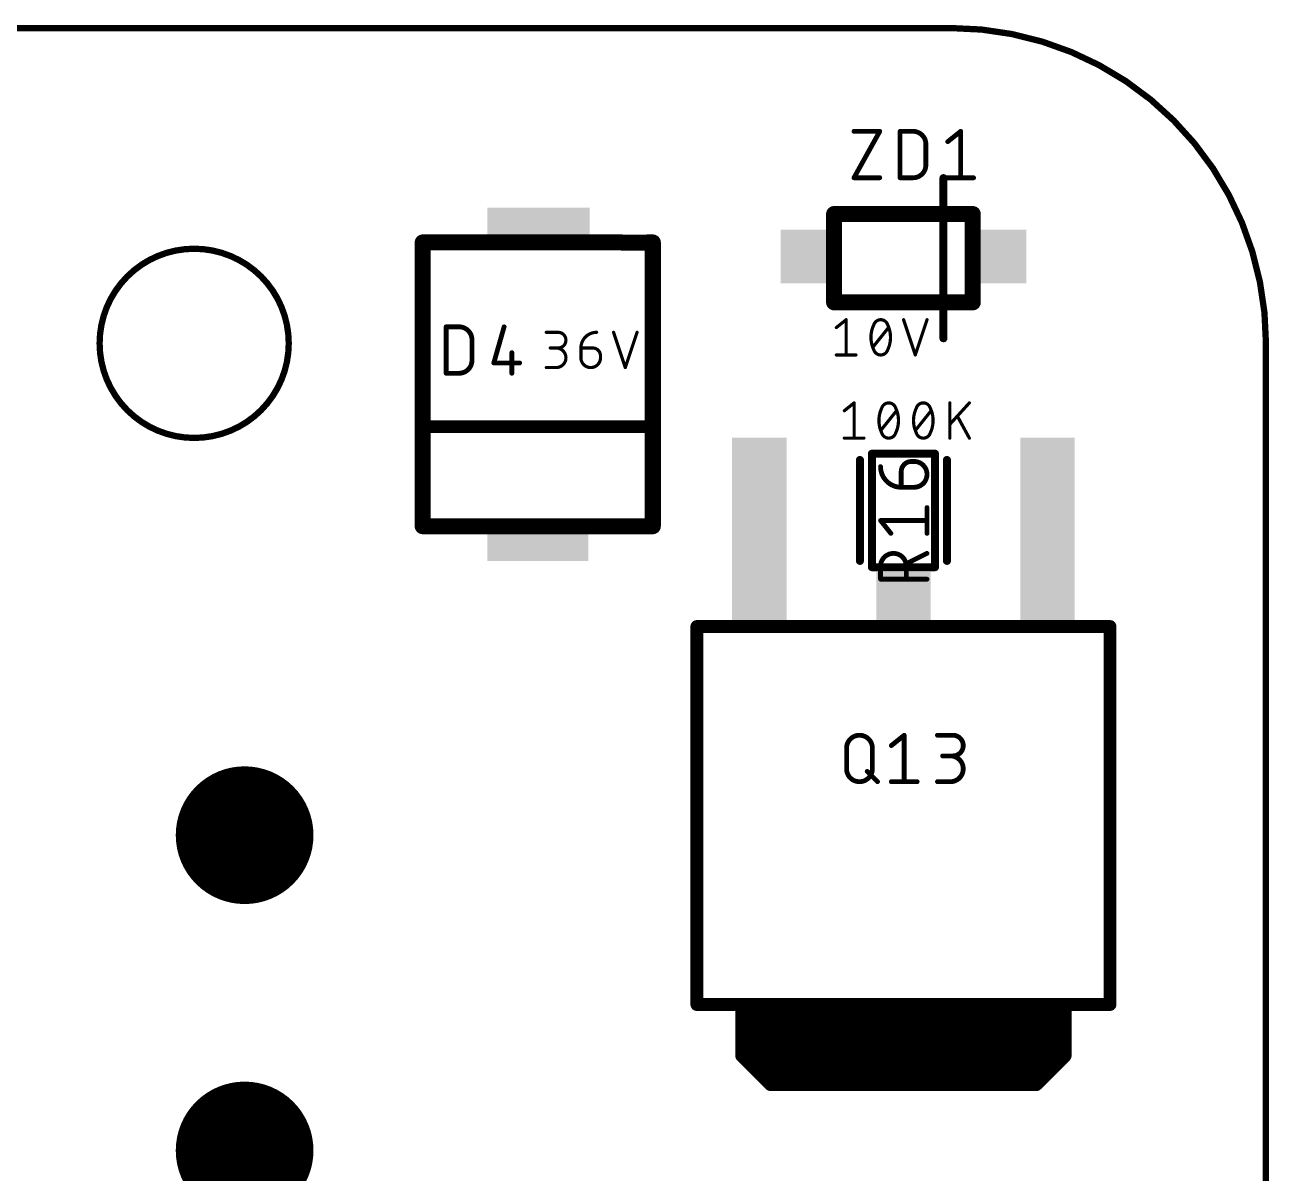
# Model space of a CAD drawing. Extents: x -0.1 to 70.1, y -0.1 to 54.
# Drawn here: x 50.31 to 70.05, y 35.84 to 54.05 of the extents above; entities that cross this region are included whole.
import ezdxf

# ---------------------------------------------------------------- set-up
doc = ezdxf.new("R2010")
doc.units = 0
for name, color, linetype in [('17', 110, 'CONTINUOUS'), ('20', 31, 'CONTINUOUS'), ('21', 253, 'CONTINUOUS'), ('25', 253, 'CONTINUOUS'), ('27', 253, 'CONTINUOUS'), ('51', 253, 'CONTINUOUS')]:
    doc.layers.add(name, color=color, linetype=linetype)

# ---------------------------------------------------------------- blocks, each defined once
blk = doc.blocks.new('RECT')
blk.add_solid([(-0.5, -0.5), (0.5, -0.5), (-0.5, 0.5), (0.5, 0.5)])
blk = doc.blocks.new('ROUNDP')
at = {"const_width": 0.5}
blk.add_lwpolyline([(0, -0.25, 1), (0, 0.25, 1), (0, -0.25)], format="xyb", dxfattribs=at)

msp = doc.modelspace()

# ---------------------------------------------------------------- linework, layer by layer
at = {"layer": '20', "const_width": 0.1}
for points in [[(5, 54), (65, 54)], [(70, 49), (70, 5)]]:
    msp.add_lwpolyline(points, dxfattribs=at)
at = {"layer": '20'}
for points, const_width in [([(70, 49, 0.4142), (65, 54)], 0.1), ([(65, 54.025, 1), (65, 53.975)], 0.05), ([(65, 53.975, 1), (65, 54.025)], 0.05), ([(53, 47.5, 1), (53, 50.5, 1), (53, 47.5)], 0.1), ([(70.025, 49, 1), (69.975, 49)], 0.05), ([(69.975, 49, 1), (70.025, 49)], 0.05)]:
    msp.add_lwpolyline(points, format="xyb", dxfattribs=dict(at, const_width=const_width))
at = {"layer": '21'}
for points, const_width in [([(64.885, 49.08), (64.885, 51.62)], 0.127), ([(56.625, 47.68), (56.625, 50.6)], 0.254), ([(56.625, 50.6), (57.2, 50.6)], 0.254), ([(60.275, 50.6), (60.275, 47.68)], 0.254), ([(56.625, 46.1), (56.625, 47.68)], 0.254), ([(56.625, 47.68), (60.275, 47.68)], 0.2), ([(60.275, 47.68), (60.275, 46.1)], 0.254), ([(63.56, 45.55), (63.56, 47.15)], 0.127), ([(64.94, 45.55), (64.94, 47.15)], 0.127), ([(56.625, 46.1), (57.2, 46.1)], 0.254), ([(60.275, 46.1), (59.7, 46.1)], 0.254), ([(60.9734, 38.5146), (60.973, 44.509)], 0.2032), ([(60.973, 44.509), (67.527, 44.509)], 0.2032), ([(67.527, 44.509), (67.5266, 38.5146)], 0.2032)]:
    msp.add_lwpolyline(points, dxfattribs=dict(at, const_width=const_width))
for points, const_width in [([(64.9168, 51.62, 1), (64.8533, 51.62)], 0.0635), ([(56.6885, 50.6, 1), (56.5615, 50.6)], 0.127), ([(56.625, 50.6635, 1), (56.625, 50.5365)], 0.127), ([(57.2, 50.5365, 1), (57.2, 50.6635)], 0.127), ([(59.7, 50.6, 0.0083), (60.275, 50.6)], 0.254), ([(59.7011, 50.6635, 1), (59.6989, 50.5365)], 0.127), ([(60.3385, 50.6, 1), (60.2115, 50.6)], 0.127), ([(60.2761, 50.5365, 1), (60.2739, 50.6635)], 0.127), ([(64.8533, 49.08, 1), (64.9168, 49.08)], 0.0635), ([(56.6885, 47.68, 1), (56.5615, 47.68)], 0.127), ([(56.625, 47.73, 1), (56.625, 47.63)], 0.1), ([(60.3385, 47.68, 1), (60.2115, 47.68)], 0.127), ([(60.275, 47.63, 1), (60.275, 47.73)], 0.1), ([(56.5615, 47.68, 1), (56.6885, 47.68)], 0.127), ([(60.2115, 47.68, 1), (60.3385, 47.68)], 0.127), ([(63.5918, 47.15, 1), (63.5282, 47.15)], 0.0635), ([(64.9718, 47.15, 1), (64.9082, 47.15)], 0.0635), ([(56.625, 46.1635, 1), (56.625, 46.0365)], 0.127), ([(57.2, 46.0365, 1), (57.2, 46.1635)], 0.127), ([(59.7, 46.1635, 1), (59.7, 46.0365)], 0.127), ([(60.275, 46.0365, 1), (60.275, 46.1635)], 0.127), ([(56.5615, 46.1, 1), (56.6885, 46.1)], 0.127), ([(60.2115, 46.1, 1), (60.3385, 46.1)], 0.127), ([(63.5282, 45.55, 1), (63.5918, 45.55)], 0.0635), ([(64.9082, 45.55, 1), (64.9718, 45.55)], 0.0635), ([(61.0238, 44.509, 1), (60.9222, 44.509)], 0.1016), ([(60.973, 44.5598, 1), (60.973, 44.4582)], 0.1016), ([(67.5778, 44.509, 1), (67.4762, 44.509)], 0.1016), ([(67.527, 44.4582, 1), (67.527, 44.5598)], 0.1016), ([(60.9226, 38.5146, 1), (61.0242, 38.5146)], 0.1016), ([(67.4758, 38.5146, 1), (67.5774, 38.5146)], 0.1016)]:
    msp.add_lwpolyline(points, format="xyb", dxfattribs=dict(at, const_width=const_width))
at = {"layer": '25'}
for points, const_width in [([(57.0158, 49.2619, 1), (56.9777, 49.2619)], 0.0381), ([(56.9968, 49.281, 1), (56.9968, 49.2429)], 0.0381), ([(57.406, 49.0573, 0.4142), (57.2014, 49.2619)], 0.0762), ([(57.2014, 49.281, 1), (57.2014, 49.2429)], 0.0381), ([(57.2014, 49.2429, 1), (57.2014, 49.281)], 0.0381), ([(57.9347, 49.2567, 1), (57.898, 49.2671)], 0.0381), ([(58.5858, 49.1873, 1), (58.5858, 49.1619)], 0.0254), ([(58.7721, 48.9262, 1), (58.7721, 49.1746)], 0.0508), ([(58.7721, 49.1873, 1), (58.7721, 49.1619)], 0.0254), ([(58.7721, 49.1619, 1), (58.7721, 49.1873)], 0.0254), ([(59.3828, 49.1746, 0.4142), (59.1345, 48.9262)], 0.0508), ([(59.3828, 49.1619, 1), (59.3828, 49.1873)], 0.0254), ([(59.6641, 49.1786, 1), (59.64, 49.1706)], 0.0254), ([(60.0366, 49.1706, 1), (60.0126, 49.1786)], 0.0254), ([(57.425, 49.0573, 1), (57.3869, 49.0573)], 0.0381), ([(57.3869, 49.0573, 1), (57.425, 49.0573)], 0.0381), ([(58.6479, 48.9389, 1), (58.6479, 48.9135)], 0.0254), ([(58.7411, 48.6158, 1), (58.7411, 48.9262)], 0.0508), ([(58.7411, 48.9389, 1), (58.7411, 48.9135)], 0.0254), ([(58.7721, 48.9389, 1), (58.7721, 48.9135)], 0.0254), ([(58.7721, 48.9135, 1), (58.7721, 48.9389)], 0.0254), ([(59.1345, 48.9389, 1), (59.1345, 48.9135)], 0.0254), ([(59.1472, 48.9262, 1), (59.1218, 48.9262)], 0.0254), ([(59.4449, 48.8021, 0.4142), (59.3207, 48.9262)], 0.0508), ([(59.3207, 48.9389, 1), (59.3207, 48.9135)], 0.0254), ([(59.3207, 48.9135, 1), (59.3207, 48.9389)], 0.0254), ([(57.2014, 48.5253, 0.4142), (57.406, 48.7299)], 0.0762), ([(57.425, 48.7299, 1), (57.3869, 48.7299)], 0.0381), ([(57.3869, 48.7299, 1), (57.425, 48.7299)], 0.0381), ([(58.0582, 48.8527, 1), (58.0201, 48.8527)], 0.0381), ([(59.1218, 48.9262, 1), (59.1472, 48.9262)], 0.0254), ([(59.1345, 48.771, 1), (59.4449, 48.771)], 0.0508), ([(59.1472, 48.771, 1), (59.1218, 48.771)], 0.0254), ([(59.1218, 48.771, 1), (59.1472, 48.771)], 0.0254), ([(59.4576, 48.8021, 1), (59.4322, 48.8021)], 0.0254), ([(59.4322, 48.8021, 1), (59.4576, 48.8021)], 0.0254), ([(59.4576, 48.771, 1), (59.4322, 48.771)], 0.0254), ([(59.4322, 48.771, 1), (59.4576, 48.771)], 0.0254), ([(56.9968, 48.5444, 1), (56.9968, 48.5063)], 0.0381), ([(57.2014, 48.5443, 1), (57.2014, 48.5063)], 0.0381), ([(57.2014, 48.5063, 1), (57.2014, 48.5444)], 0.0381), ([(57.7527, 48.708, 1), (57.7527, 48.6699)], 0.0381), ([(57.7344, 48.6942, 1), (57.771, 48.6838)], 0.0381), ([(58.1619, 48.6699, 1), (58.1619, 48.708)], 0.0381), ([(58.5858, 48.6285, 1), (58.5858, 48.6031)], 0.0254), ([(58.7411, 48.6285, 1), (58.7411, 48.6031)], 0.0254), ([(58.7411, 48.6031, 1), (58.7411, 48.6285)], 0.0254), ([(59.8263, 48.6198, 1), (59.8504, 48.6118)], 0.0254), ([(59.8263, 48.6118, 1), (59.8504, 48.6198)], 0.0254), ([(56.9777, 48.5253, 1), (57.0158, 48.5253)], 0.0381), ([(58.0201, 48.5253, 1), (58.0582, 48.5253)], 0.0381)]:
    msp.add_lwpolyline(points, format="xyb", dxfattribs=dict(at, const_width=const_width))
for points, const_width in [([(56.9968, 48.5253), (56.9968, 49.2619)], 0.0762), ([(56.9968, 49.2619), (57.2014, 49.2619)], 0.0762), ([(57.9164, 49.2619), (57.7527, 48.689)], 0.0762), ([(58.5858, 49.1746), (58.7721, 49.1746)], 0.0508), ([(59.6521, 49.1746), (59.8383, 48.6158)], 0.0508), ([(59.8383, 48.6158), (60.0246, 49.1746)], 0.0508), ([(57.406, 49.0573), (57.406, 48.7299)], 0.0762), ([(58.7721, 48.9262), (58.6479, 48.9262)], 0.0508), ([(59.1345, 48.9262), (59.3207, 48.9262)], 0.0508), ([(59.1345, 48.771), (59.1345, 48.9262)], 0.0508), ([(58.0391, 48.8527), (58.0391, 48.5253)], 0.0762), ([(59.4449, 48.8021), (59.4449, 48.771)], 0.0508), ([(57.2014, 48.5253), (56.9968, 48.5253)], 0.0762), ([(57.7527, 48.689), (58.1619, 48.689)], 0.0762), ([(58.5858, 48.6158), (58.7411, 48.6158)], 0.0508)]:
    msp.add_lwpolyline(points, dxfattribs=dict(at, const_width=const_width))
at = {"layer": '27'}
for points, const_width in [([(63.4653, 52.381, 1), (63.4653, 52.3429)], 0.0381), ([(63.8911, 52.3526, 1), (63.8578, 52.3712)], 0.0381), ([(63.8745, 52.3429, 1), (63.8745, 52.381)], 0.0381), ([(64.1968, 52.381, 1), (64.1968, 52.3429)], 0.0381), ([(64.2158, 52.3619, 1), (64.1777, 52.3619)], 0.0381), ([(64.4014, 52.381, 1), (64.4014, 52.3429)], 0.0381), ([(64.606, 52.1573, 0.4142), (64.4014, 52.3619)], 0.0762), ([(64.4014, 52.3429, 1), (64.4014, 52.381)], 0.0381), ([(65.1763, 52.3619, 1), (65.1382, 52.3619)], 0.0381), ([(65.1692, 52.347, 1), (65.1454, 52.3768)], 0.0381), ([(64.625, 52.1573, 1), (64.5869, 52.1573)], 0.0381), ([(64.5869, 52.1573, 1), (64.625, 52.1573)], 0.0381), ([(64.9408, 52.2131, 1), (64.9646, 52.1833)], 0.0381), ([(64.4014, 51.6253, 0.4142), (64.606, 51.8299)], 0.0762), ([(64.625, 51.8299, 1), (64.5869, 51.8299)], 0.0381), ([(64.5869, 51.8299, 1), (64.625, 51.8299)], 0.0381), ([(63.4486, 51.6346, 1), (63.4819, 51.616)], 0.0381), ([(63.4653, 51.6444, 1), (63.4653, 51.6063)], 0.0381), ([(63.8745, 51.6063, 1), (63.8745, 51.6444)], 0.0381), ([(64.1968, 51.6444, 1), (64.1968, 51.6063)], 0.0381), ([(64.1777, 51.6253, 1), (64.2158, 51.6253)], 0.0381), ([(64.4014, 51.6443, 1), (64.4014, 51.6063)], 0.0381), ([(64.4014, 51.6063, 1), (64.4014, 51.6444)], 0.0381), ([(64.9527, 51.6444, 1), (64.9527, 51.6063)], 0.0381), ([(65.1382, 51.6253, 1), (65.1763, 51.6253)], 0.0381), ([(65.3619, 51.6063, 1), (65.3619, 51.6444)], 0.0381), ([(63.3538, 49.3746, 1), (63.3284, 49.3746)], 0.0254), ([(63.349, 49.3647, 1), (63.3331, 49.3845)], 0.0254), ([(63.8897, 49.3746, 0.3205), (63.781, 49.297)], 0.0508), ([(63.9984, 49.297, 0.3205), (63.8897, 49.3746)], 0.0508), ([(63.8897, 49.3873, 1), (63.8897, 49.3619)], 0.0254), ([(63.8897, 49.3619, 1), (63.8897, 49.3873)], 0.0254), ([(64.2641, 49.3786, 1), (64.24, 49.3706)], 0.0254), ([(64.6366, 49.3706, 1), (64.6126, 49.3786)], 0.0254), ([(63.1779, 49.2603, 1), (63.1938, 49.2405)], 0.0254), ([(63.781, 49.297, 0.1139), (63.7345, 49.0952)], 0.0508), ([(63.769, 49.3011, 1), (63.7931, 49.2929)], 0.0254), ([(63.7925, 49.2914, 1), (63.7696, 49.3026)], 0.0254), ([(64.0098, 49.3026, 1), (63.9869, 49.2914)], 0.0254), ([(64.0449, 49.0952, 0.1139), (63.9984, 49.297)], 0.0508), ([(63.9863, 49.2929, 1), (64.0104, 49.3011)], 0.0254), ([(64.0238, 49.2425, 1), (64.004, 49.2584)], 0.0254), ([(63.7345, 49.0952, 0.1139), (63.781, 48.8934)], 0.0508), ([(63.7472, 49.0952, 1), (63.7218, 49.0952)], 0.0254), ([(63.7218, 49.0952, 1), (63.7472, 49.0952)], 0.0254), ([(63.7556, 48.9479, 1), (63.7754, 48.932)], 0.0254), ([(63.9984, 48.8934, 0.1139), (64.0449, 49.0952)], 0.0508), ([(64.0576, 49.0952, 1), (64.0322, 49.0952)], 0.0254), ([(64.0322, 49.0952, 1), (64.0576, 49.0952)], 0.0254), ([(63.1858, 48.8285, 1), (63.1858, 48.8031)], 0.0254), ([(63.3284, 48.8158, 1), (63.3538, 48.8158)], 0.0254), ([(63.4963, 48.8031, 1), (63.4963, 48.8285)], 0.0254), ([(63.781, 48.8934, 0.3205), (63.8897, 48.8158)], 0.0508), ([(63.7931, 48.8975, 1), (63.769, 48.8893)], 0.0254), ([(63.7696, 48.8878, 1), (63.7925, 48.899)], 0.0254), ([(63.8897, 48.8158, 0.3205), (63.9983, 48.8934)], 0.0508), ([(63.8897, 48.8285, 1), (63.8897, 48.8031)], 0.0254), ([(63.8897, 48.8031, 1), (63.8897, 48.8285)], 0.0254), ([(63.9869, 48.899, 1), (64.0098, 48.8878)], 0.0254), ([(64.0104, 48.8893, 1), (63.9863, 48.8975)], 0.0254), ([(64.4263, 48.8198, 1), (64.4504, 48.8118)], 0.0254), ([(64.4263, 48.8118, 1), (64.4504, 48.8198)], 0.0254), ([(63.4804, 48.0555, 1), (63.455, 48.0555)], 0.0254), ([(63.4756, 48.0456, 1), (63.4597, 48.0654)], 0.0254), ([(63.9076, 47.9779, 0.1139), (63.8611, 47.7761)], 0.0508), ([(64.0163, 48.0555, 0.3205), (63.9076, 47.9779)], 0.0508), ([(63.8956, 47.982, 1), (63.9197, 47.9738)], 0.0254), ([(63.9191, 47.9724, 1), (63.8962, 47.9835)], 0.0254), ([(64.125, 47.9779, 0.3205), (64.0163, 48.0555)], 0.0508), ([(64.0163, 48.0682, 1), (64.0163, 48.0428)], 0.0254), ([(64.0163, 48.0428, 1), (64.0163, 48.0682)], 0.0254), ([(64.1364, 47.9835, 1), (64.1135, 47.9724)], 0.0254), ([(64.1715, 47.7761, 0.1139), (64.125, 47.9779)], 0.0508), ([(64.1129, 47.9738, 1), (64.137, 47.982)], 0.0254), ([(64.1504, 47.9234, 1), (64.1306, 47.9393)], 0.0254), ([(64.4563, 47.9779, 0.1139), (64.4097, 47.7761)], 0.0508), ([(64.5649, 48.0555, 0.3205), (64.4563, 47.9779)], 0.0508), ([(64.4443, 47.982, 1), (64.4683, 47.9738)], 0.0254), ([(64.4677, 47.9724, 1), (64.4449, 47.9835)], 0.0254), ([(64.6736, 47.9779, 0.3205), (64.5649, 48.0555)], 0.0508), ([(64.5649, 48.0682, 1), (64.5649, 48.0428)], 0.0254), ([(64.5649, 48.0428, 1), (64.5649, 48.0682)], 0.0254), ([(64.7202, 47.7761, 0.1139), (64.6736, 47.9779)], 0.0508), ([(64.685, 47.9835, 1), (64.6622, 47.9724)], 0.0254), ([(64.6616, 47.9738, 1), (64.6856, 47.982)], 0.0254), ([(64.699, 47.9234, 1), (64.6792, 47.9393)], 0.0254), ([(64.9976, 48.0555, 1), (64.9722, 48.0555)], 0.0254), ([(65.3048, 48.047, 1), (65.286, 48.0641)], 0.0254), ([(63.3045, 47.9413, 1), (63.3204, 47.9214)], 0.0254), ([(63.8611, 47.7761, 0.1139), (63.9076, 47.5743)], 0.0508), ([(63.8738, 47.7761, 1), (63.8484, 47.7761)], 0.0254), ([(63.8484, 47.7761, 1), (63.8738, 47.7761)], 0.0254), ([(64.125, 47.5743, 0.1139), (64.1715, 47.7761)], 0.0508), ([(64.1842, 47.7761, 1), (64.1588, 47.7761)], 0.0254), ([(64.1588, 47.7761, 1), (64.1842, 47.7761)], 0.0254), ([(64.4097, 47.7761, 0.1139), (64.4563, 47.5743)], 0.0508), ([(64.4224, 47.7761, 1), (64.397, 47.7761)], 0.0254), ([(64.397, 47.7761, 1), (64.4224, 47.7761)], 0.0254), ([(64.6736, 47.5743, 0.1139), (64.7202, 47.7761)], 0.0508), ([(64.7329, 47.7761, 1), (64.7075, 47.7761)], 0.0254), ([(64.7075, 47.7761, 1), (64.7329, 47.7761)], 0.0254), ([(65.1203, 47.8443, 1), (65.098, 47.8321)], 0.0254), ([(63.8822, 47.6288, 1), (63.902, 47.613)], 0.0254), ([(63.9197, 47.5785, 1), (63.8956, 47.5702)], 0.0254), ([(63.9076, 47.5743, 0.3205), (64.0163, 47.4967)], 0.0508), ([(63.8962, 47.5688, 1), (63.9191, 47.5799)], 0.0254), ([(64.0163, 47.4967, 0.3205), (64.1249, 47.5743)], 0.0508), ([(64.1135, 47.5799, 1), (64.1364, 47.5688)], 0.0254), ([(64.137, 47.5702, 1), (64.1129, 47.5785)], 0.0254), ([(64.4308, 47.6288, 1), (64.4507, 47.613)], 0.0254), ([(64.4563, 47.5743, 0.3205), (64.5649, 47.4967)], 0.0508), ([(64.4683, 47.5785, 1), (64.4443, 47.5702)], 0.0254), ([(64.4449, 47.5688, 1), (64.4677, 47.5799)], 0.0254), ([(64.5649, 47.4967, 0.3205), (64.6736, 47.5743)], 0.0508), ([(64.6622, 47.5799, 1), (64.685, 47.5688)], 0.0254), ([(64.6856, 47.5702, 1), (64.6616, 47.5785)], 0.0254), ([(64.9755, 47.7226, 1), (64.9943, 47.7055)], 0.0254), ([(63.3124, 47.5094, 1), (63.3124, 47.484)], 0.0254), ([(63.455, 47.4967, 1), (63.4804, 47.4967)], 0.0254), ([(63.6229, 47.484, 1), (63.6229, 47.5094)], 0.0254), ([(64.0163, 47.5094, 1), (64.0163, 47.484)], 0.0254), ([(64.0163, 47.484, 1), (64.0163, 47.5094)], 0.0254), ([(64.5649, 47.5094, 1), (64.5649, 47.484)], 0.0254), ([(64.5649, 47.484, 1), (64.5649, 47.5094)], 0.0254), ([(64.9722, 47.4967, 1), (64.9976, 47.4967)], 0.0254), ([(65.2842, 47.4906, 1), (65.3065, 47.5028)], 0.0254), ([(63.906, 47.045, 1), (63.8679, 47.045)], 0.0381), ([(63.887, 47.045, 0.4142), (64.2143, 46.7176)], 0.0762), ([(64.378, 47.1269, 0.4142), (64.2143, 46.9632)], 0.0762), ([(64.2334, 46.9632, 1), (64.1953, 46.9632)], 0.0381), ([(64.1953, 46.9632, 1), (64.2334, 46.9632)], 0.0381), ([(64.378, 47.1459, 1), (64.378, 47.1078)], 0.0381), ([(64.378, 47.1078, 1), (64.378, 47.1459)], 0.0381), ([(64.4189, 46.7176, 1), (64.4189, 47.1269)], 0.0762), ([(64.4189, 47.1459, 1), (64.4189, 47.1078)], 0.0381), ([(64.4189, 47.1078, 1), (64.4189, 47.1459)], 0.0381), ([(64.2143, 46.7367, 1), (64.2143, 46.6986)], 0.0381), ([(64.1953, 46.7176, 1), (64.2334, 46.7176)], 0.0381), ([(64.2143, 46.6986, 1), (64.2143, 46.7367)], 0.0381), ([(64.4189, 46.7367, 1), (64.4189, 46.6986)], 0.0381), ([(64.4189, 46.6986, 1), (64.4189, 46.7367)], 0.0381), ([(64.6426, 46.3953, 1), (64.6045, 46.3953)], 0.0381), ([(63.887, 46.2098, 1), (63.887, 46.1717)], 0.0381), ([(63.9018, 46.2026, 1), (63.8721, 46.1788)], 0.0381), ([(64.6236, 46.1717, 1), (64.6236, 46.2098)], 0.0381), ([(64.0358, 45.9742, 1), (64.0655, 45.998)], 0.0381), ([(64.6045, 45.9861, 1), (64.6426, 45.9861)], 0.0381), ([(64.2962, 45.4643, 1), (63.887, 45.4643)], 0.0762), ([(64.6321, 45.6519, 1), (64.615, 45.686)], 0.0381), ([(63.906, 45.4643, 1), (63.8679, 45.4643)], 0.0381), ([(63.8679, 45.4643, 1), (63.906, 45.4643)], 0.0381), ([(64.2877, 45.5223, 1), (64.3047, 45.4882)], 0.0381), ([(64.3152, 45.4643, 1), (64.2771, 45.4643)], 0.0381), ([(64.2771, 45.4643, 1), (64.3152, 45.4643)], 0.0381), ([(63.8679, 45.2597, 1), (63.906, 45.2597)], 0.0381), ([(63.887, 45.2788, 1), (63.887, 45.2407)], 0.0381), ([(64.2771, 45.2597, 1), (64.3152, 45.2597)], 0.0381), ([(64.6236, 45.2407, 1), (64.6236, 45.2788)], 0.0381), ([(63.7573, 42.5801, 1), (63.3481, 42.5801)], 0.0762), ([(64.0457, 42.6359, 1), (64.0695, 42.6061)], 0.0381), ([(64.2813, 42.7847, 1), (64.2432, 42.7847)], 0.0381), ([(64.2742, 42.7698, 1), (64.2503, 42.7996)], 0.0381), ([(64.7892, 42.8038, 1), (64.7892, 42.7657)], 0.0381), ([(65.0347, 42.8038, 1), (65.0347, 42.7657)], 0.0381), ([(65.0347, 42.4573, 1), (65.0347, 42.7847)], 0.0762), ([(65.0347, 42.7657, 1), (65.0347, 42.8038)], 0.0381), ([(63.3672, 42.5801, 1), (63.3291, 42.5801)], 0.0381), ([(63.3291, 42.5801, 1), (63.3672, 42.5801)], 0.0381), ([(63.7764, 42.5801, 1), (63.7383, 42.5801)], 0.0381), ([(63.7383, 42.5801, 1), (63.7764, 42.5801)], 0.0381), ([(64.871, 42.4764, 1), (64.871, 42.4383)], 0.0381), ([(64.9938, 42.0481, 1), (64.9938, 42.4573)], 0.0762), ([(64.9938, 42.4764, 1), (64.9938, 42.4383)], 0.0381), ([(65.0347, 42.4764, 1), (65.0347, 42.4383)], 0.0381), ([(65.0347, 42.4383, 1), (65.0347, 42.4764)], 0.0381), ([(63.3481, 42.2527, 1), (63.7573, 42.2527)], 0.0762), ([(63.3671, 42.2527, 1), (63.329, 42.2527)], 0.0381), ([(63.3291, 42.2527, 1), (63.3672, 42.2527)], 0.0381), ([(63.6889, 42.2253, 1), (63.662, 42.1983)], 0.0381), ([(63.7764, 42.2527, 1), (63.7383, 42.2527)], 0.0381), ([(63.7383, 42.2527, 1), (63.7764, 42.2527)], 0.0381), ([(63.8257, 42.0346, 1), (63.8526, 42.0616)], 0.0381), ([(64.0576, 42.0672, 1), (64.0576, 42.0291)], 0.0381), ([(64.2432, 42.0481, 1), (64.2813, 42.0481)], 0.0381), ([(64.4669, 42.0291, 1), (64.4669, 42.0672)], 0.0381), ([(64.7892, 42.0672, 1), (64.7892, 42.0291)], 0.0381), ([(64.9938, 42.0672, 1), (64.9938, 42.0291)], 0.0381), ([(64.9938, 42.0291, 1), (64.9938, 42.0672)], 0.0381)]:
    msp.add_lwpolyline(points, format="xyb", dxfattribs=dict(at, const_width=const_width))
for points, const_width in [([(63.4653, 52.3619), (63.8745, 52.3619)], 0.0762), ([(63.8745, 52.3619), (63.4653, 51.6253)], 0.0762), ([(64.1968, 51.6253), (64.1968, 52.3619)], 0.0762), ([(64.1968, 52.3619), (64.4014, 52.3619)], 0.0762), ([(64.9527, 52.1982), (65.1573, 52.3619)], 0.0762), ([(65.1573, 52.3619), (65.1573, 51.6253)], 0.0762), ([(64.606, 52.1573), (64.606, 51.8299)], 0.0762), ([(63.4653, 51.6253), (63.8745, 51.6253)], 0.0762), ([(64.4014, 51.6253), (64.1968, 51.6253)], 0.0762), ([(64.9527, 51.6253), (65.3619, 51.6253)], 0.0762), ([(63.1858, 49.2504), (63.3411, 49.3746)], 0.0508), ([(63.3411, 49.3746), (63.3411, 48.8158)], 0.0508), ([(64.2521, 49.3746), (64.4383, 48.8158)], 0.0508), ([(64.4383, 48.8158), (64.6246, 49.3746)], 0.0508), ([(63.7655, 48.94), (64.0139, 49.2504)], 0.0508), ([(63.1858, 48.8158), (63.4963, 48.8158)], 0.0508), ([(63.3124, 47.9314), (63.4677, 48.0555)], 0.0508), ([(63.4677, 48.0555), (63.4677, 47.4967)], 0.0508), ([(63.8921, 47.6209), (64.1405, 47.9314)], 0.0508), ([(64.4408, 47.6209), (64.6891, 47.9314)], 0.0508), ([(64.9849, 47.4967), (64.9849, 48.0555)], 0.0508), ([(65.2954, 48.0555), (64.9849, 47.714)], 0.0508), ([(65.2954, 47.4967), (65.1091, 47.8382)], 0.0508), ([(63.3124, 47.4967), (63.6229, 47.4967)], 0.0508), ([(64.2143, 46.7176), (64.2143, 46.9632)], 0.0762), ([(64.378, 47.1269), (64.4189, 47.1269)], 0.0762), ([(64.4189, 46.7176), (64.2143, 46.7176)], 0.0762), ([(64.6236, 45.9861), (64.6236, 46.3953)], 0.0762), ([(64.0506, 45.9861), (63.887, 46.1907)], 0.0762), ([(63.887, 46.1907), (64.6236, 46.1907)], 0.0762), ([(64.6236, 45.6689), (64.2962, 45.5053)], 0.0762), ([(63.887, 45.2597), (63.887, 45.4643)], 0.0762), ([(64.2962, 45.4643), (64.2962, 45.2597)], 0.0762), ([(64.6236, 45.2597), (63.887, 45.2597)], 0.0762), ([(64.0576, 42.621), (64.2623, 42.7847)], 0.0762), ([(64.2623, 42.7847), (64.2623, 42.0481)], 0.0762), ([(64.7892, 42.7847), (65.0347, 42.7847)], 0.0762), ([(63.3481, 42.2527), (63.3481, 42.5801)], 0.0762), ([(63.7573, 42.5801), (63.7573, 42.2527)], 0.0762), ([(65.0347, 42.4573), (64.871, 42.4573)], 0.0762), ([(63.6755, 42.2118), (63.8392, 42.0481)], 0.0762), ([(64.0576, 42.0481), (64.4669, 42.0481)], 0.0762), ([(64.7892, 42.0481), (64.9938, 42.0481)], 0.0762)]:
    msp.add_lwpolyline(points, dxfattribs=dict(at, const_width=const_width))
at = {"layer": '51'}
for points, const_width in [([(63.15, 49.65), (63.15, 51.05)], 0.254), ([(63.15, 51.05), (65.35, 51.05)], 0.254), ([(65.35, 51.05), (65.35, 49.65)], 0.254), ([(57.2, 50.6), (59.7, 50.6)], 0.254), ([(65.35, 49.65), (63.15, 49.65)], 0.254), ([(63.75, 45.45), (63.75, 47.25)], 0.127), ([(63.75, 47.25), (64.75, 47.25)], 0.127), ([(64.75, 45.45), (64.75, 47.25)], 0.127), ([(59.7, 46.1), (57.2, 46.1)], 0.254), ([(63.75, 45.45), (64.75, 45.45)], 0.127), ([(67.527, 38.515), (60.9726, 38.5154)], 0.2032), ([(61.6846, 37.7018), (61.6846, 38.413)], 0.2032), ([(61.6846, 38.413), (66.8154, 38.413)], 0.2032), ([(61.6846, 37.7018), (61.6846, 38.413)], 0.1998), ([(61.6846, 38.413), (66.8154, 38.413)], 0.1998), ([(66.8154, 38.413), (66.8154, 37.7018)], 0.2032), ([(66.8154, 38.413), (66.8154, 37.7018)], 0.1998), ([(61.6846, 38.3616), (66.8154, 38.3616)], 0.1998), ([(61.6846, 38.1618), (66.8154, 38.1618)], 0.1998), ([(61.6846, 37.962), (66.8154, 37.962)], 0.1998), ([(62.1418, 37.2446), (61.6846, 37.7018)], 0.2032), ([(61.6846, 37.7622), (66.8154, 37.7622)], 0.1998), ([(62.1418, 37.2446), (61.6846, 37.7018)], 0.1998), ([(66.8154, 37.7018), (66.3582, 37.2446)], 0.2032), ([(66.8154, 37.7018), (66.3582, 37.2446)], 0.1998), ([(61.824, 37.5624), (66.676, 37.5624)], 0.1998), ([(62.0238, 37.3626), (66.4762, 37.3626)], 0.1998), ([(66.3582, 37.2446), (62.1418, 37.2446)], 0.2032), ([(66.3582, 37.2446), (62.1418, 37.2446)], 0.1998)]:
    msp.add_lwpolyline(points, dxfattribs=dict(at, const_width=const_width))
for points, const_width in [([(63.2135, 51.05, 1), (63.0865, 51.05)], 0.127), ([(63.15, 51.1135, 1), (63.15, 50.9865)], 0.127), ([(65.4135, 51.05, 1), (65.2865, 51.05)], 0.127), ([(65.35, 50.9865, 1), (65.35, 51.1135)], 0.127), ([(57.2, 50.6635, 1), (57.2, 50.5365)], 0.127), ([(59.7, 50.5365, 1), (59.7, 50.6635)], 0.127), ([(63.15, 49.7135, 1), (63.15, 49.5865)], 0.127), ([(65.35, 49.5865, 1), (65.35, 49.7135)], 0.127), ([(63.0865, 49.65, 1), (63.2135, 49.65)], 0.127), ([(65.2865, 49.65, 1), (65.4135, 49.65)], 0.127), ([(63.7818, 47.25, 1), (63.7182, 47.25)], 0.0635), ([(63.75, 47.2818, 1), (63.75, 47.2182)], 0.0635), ([(64.7818, 47.25, 1), (64.7182, 47.25)], 0.0635), ([(64.75, 47.2182, 1), (64.75, 47.2818)], 0.0635), ([(57.2, 46.1635, 1), (57.2, 46.0365)], 0.127), ([(59.7, 46.0365, 1), (59.7, 46.1635)], 0.127), ([(63.75, 45.4818, 1), (63.75, 45.4183)], 0.0635), ([(63.7182, 45.45, 1), (63.7818, 45.45)], 0.0635), ([(64.7182, 45.45, 1), (64.7818, 45.45)], 0.0635), ([(64.75, 45.4183, 1), (64.75, 45.4818)], 0.0635), ([(60.9726, 38.5662, 1), (60.9726, 38.4646)], 0.1016), ([(61.7354, 38.413, 1), (61.6338, 38.413)], 0.1016), ([(61.6846, 38.4638, 1), (61.6846, 38.3622)], 0.1016), ([(61.6846, 38.463, 1), (61.6846, 38.3631)], 0.0999), ([(61.7346, 38.413, 1), (61.6347, 38.413)], 0.0999), ([(66.8662, 38.413, 1), (66.7646, 38.413)], 0.1016), ([(66.8653, 38.413, 1), (66.7655, 38.413)], 0.0999), ([(66.8154, 38.3622, 1), (66.8154, 38.4638)], 0.1016), ([(66.8154, 38.3631, 1), (66.8154, 38.463)], 0.0999), ([(67.527, 38.4642, 1), (67.527, 38.5658)], 0.1016), ([(61.6846, 38.4116, 1), (61.6846, 38.3117)], 0.0999), ([(66.8154, 38.3117, 1), (66.8154, 38.4116)], 0.0999), ([(61.6846, 38.2118, 1), (61.6846, 38.1118)], 0.0999), ([(66.8154, 38.1118, 1), (66.8154, 38.2118)], 0.0999), ([(61.6846, 38.012, 1), (61.6846, 37.9121)], 0.0999), ([(66.8154, 37.9121, 1), (66.8154, 38.012)], 0.0999), ([(61.7205, 37.7377, 1), (61.6487, 37.6659)], 0.1016), ([(61.6338, 37.7018, 1), (61.7354, 37.7018)], 0.1016), ([(61.6846, 37.8122, 1), (61.6846, 37.7122)], 0.0999), ([(61.7199, 37.7371, 1), (61.6493, 37.6665)], 0.0999), ([(61.6347, 37.7018, 1), (61.7346, 37.7018)], 0.0999), ([(66.7646, 37.7018, 1), (66.8662, 37.7018)], 0.1016), ([(66.7655, 37.7018, 1), (66.8653, 37.7018)], 0.0999), ([(66.8513, 37.6659, 1), (66.7795, 37.7377)], 0.1016), ([(66.8507, 37.6665, 1), (66.7801, 37.7371)], 0.0999), ([(66.8154, 37.7122, 1), (66.8154, 37.8122)], 0.0999), ([(61.824, 37.6124, 1), (61.824, 37.5125)], 0.0999), ([(66.676, 37.5125, 1), (66.676, 37.6124)], 0.0999), ([(62.0238, 37.4126, 1), (62.0238, 37.3126)], 0.0999), ([(62.1418, 37.2954, 1), (62.1418, 37.1938)], 0.1016), ([(62.1418, 37.2946, 1), (62.1418, 37.1946)], 0.0999), ([(62.1059, 37.2087, 1), (62.1777, 37.2805)], 0.1016), ([(62.1065, 37.2093, 1), (62.1771, 37.2799)], 0.0999), ([(66.3223, 37.2805, 1), (66.3941, 37.2087)], 0.1016), ([(66.3229, 37.2799, 1), (66.3935, 37.2093)], 0.0999), ([(66.3582, 37.1938, 1), (66.3582, 37.2954)], 0.1016), ([(66.3582, 37.1946, 1), (66.3582, 37.2946)], 0.0999), ([(66.4762, 37.3126, 1), (66.4762, 37.4126)], 0.0999)]:
    msp.add_lwpolyline(points, format="xyb", dxfattribs=dict(at, const_width=const_width))

# ---------------------------------------------------------------- block references
at = {"layer": '17', "xscale": 2.1844, "yscale": 2.1844, "rotation": 270}
for p in [(53.8, 41.2), (53.8, 41.2), (53.8, 36.2), (53.8, 36.2)]:
    msp.add_blockref('ROUNDP', p, dxfattribs=at)
at = {"layer": '21', "xscale": 0.8636, "yscale": 0.762, "rotation": 180}
msp.add_blockref('RECT', (64.25, 44.9916), dxfattribs=at)
at = {"layer": '51'}
for p, xscale, yscale, rotation in [((58.4625, 50.94), 0.42, 1.625, 90), ((62.675, 50.375), 0.75, 0.85, 180), ((65.825, 50.375), 0.75, 0.85, 180), ((61.964, 46.0584), 0.8636, 2.8956, 180), ((66.536, 46.0584), 0.8636, 2.8956, 180), ((58.45, 45.76), 0.42, 1.6, 90)]:
    msp.add_blockref('RECT', p, dxfattribs=dict(at, xscale=xscale, yscale=yscale, rotation=rotation))

doc.saveas('drawing.dxf')
